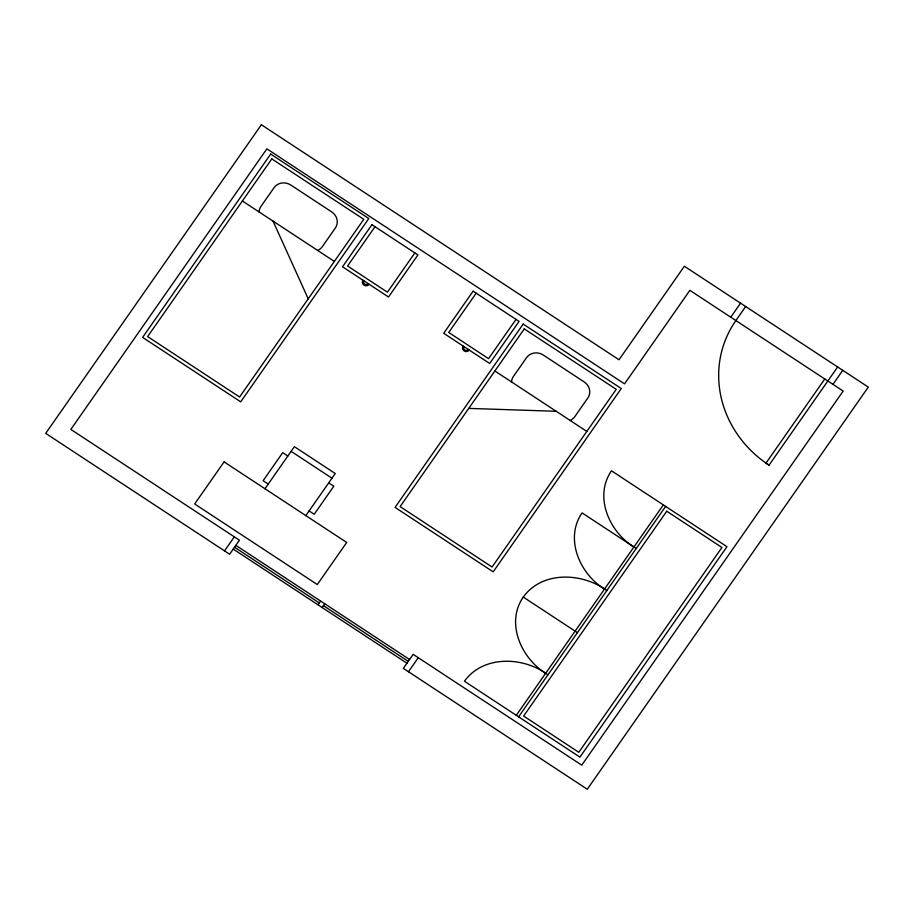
<?xml version="1.0" encoding="UTF-8"?>
<svg xmlns="http://www.w3.org/2000/svg" width="914" height="914" viewBox="0 0 914 914"><rect width="100%" height="100%" fill="white"/><g stroke="black" fill="none" stroke-linecap="round" stroke-linejoin="round"><path stroke-width="1.37" d="M606.827 590.581C582.572 572.564 542.322 570.587 523.265 597.071C504.836 623.725 522.134 660.171 548.012 674.749M375.003 226.718L347.56 265.997L387.41 292.183L414.853 252.904M264.957 488.75L294.365 446.66L335.244 473.521L305.836 515.599M224.524 550.879L234.327 536.849M476.171 293.188L448.717 332.468L488.567 358.654L516.022 319.374M318.038 604.828L320.654 601.081M322.128 607.513L324.744 603.766M408.455 671.744L418.258 657.714M730.766 317.204L740.569 303.174M745.675 306.533L735.873 320.563A110.331 102.368 22.9 0 0 769.028 465.169L837.647 366.971M516.296 715.319L663.347 504.894M518.604 716.827L665.643 506.402M824.771 378.979L765.955 463.147L769.028 465.169M832.951 384.348L842.754 370.33M468.722 408.398L556.18 411.277M545.704 673.23C521.574 656.549 482.832 655.601 464.438 681.238L579.91 757.123L726.961 546.698L611.489 470.824C593.643 496.519 609.307 531.982 633.928 546.972M242.393 200.977L334.353 261.415M494.874 370.981L586.834 431.419M636.235 548.491L582.081 512.903C564.235 538.597 579.899 574.072 604.52 589.062M523.265 597.071L577.419 632.659M291.098 451.333L331.976 478.193M287.83 456.017L282.723 452.659L263.118 480.707L268.225 484.066M328.709 482.866L333.816 486.225L314.21 514.285L309.103 510.926M235.835 545.35L409.552 659.497M234.532 547.223L319.352 602.954M323.43 605.639L408.25 661.37M233.23 549.086L406.936 663.244M273.046 221.119L308.212 298.821M317.661 250.436A12.259 11.379 22.9 0 0 322.299 246.666L335.369 227.963A12.259 11.379 22.9 0 0 331.691 211.899L290.812 185.039A12.259 11.379 22.9 0 0 274.063 187.667L260.981 206.381A12.259 11.379 22.9 0 0 259.085 211.957M511.566 381.961A12.259 11.379 22.9 0 1 513.462 376.385L526.533 357.671A12.259 11.379 22.9 0 1 543.293 355.043L584.16 381.903A12.259 11.379 22.9 0 1 587.851 397.967L574.78 416.67A12.259 11.379 22.9 0 1 570.142 420.451M368.056 283.603A2.456 2.274 22.9 0 1 364.663 284.197A2.456 2.274 22.9 0 1 363.966 280.918M369.096 284.243A3.679 3.416 22.9 0 1 364.012 285.134A3.679 3.416 22.9 0 1 362.972 280.221M468.197 349.411A2.456 2.274 22.9 0 1 464.803 349.993A2.456 2.274 22.9 0 1 464.106 346.726M469.236 350.051A3.679 3.416 22.9 0 1 464.152 350.93A3.679 3.416 22.9 0 1 463.112 346.018M261.37 124.75L45.7 433.362L229.631 554.238L239.434 540.208L70.835 429.409L266.888 148.845L624.536 383.869L689.887 290.344L843.165 391.066L581.75 765.155L413.151 654.355L403.348 668.385L587.279 789.25L868.3 387.113L684.369 266.248L619.018 359.762L261.37 124.75M270.693 154.078L142.607 337.38L240.702 401.84L368.788 218.537L270.693 154.078M271.801 158.899L147.622 336.581L239.594 397.019L363.772 219.326L271.801 158.899M371.941 224.695L342.533 266.785L388.519 297.004L417.927 254.915L371.941 224.695M224.09 461.89L194.671 503.968L317.295 584.549L346.703 542.459L224.09 461.89M473.109 291.178L443.69 333.267L489.676 363.475L519.083 321.397L473.109 291.178M523.174 324.082L395.077 507.384L493.172 571.844L621.269 388.541L523.174 324.082M524.282 328.903L400.103 506.596L492.075 567.023L616.242 389.33L524.282 328.903M666.752 511.223L523.631 716.039L578.802 752.302L721.934 547.486L666.752 511.223"/></g></svg>
